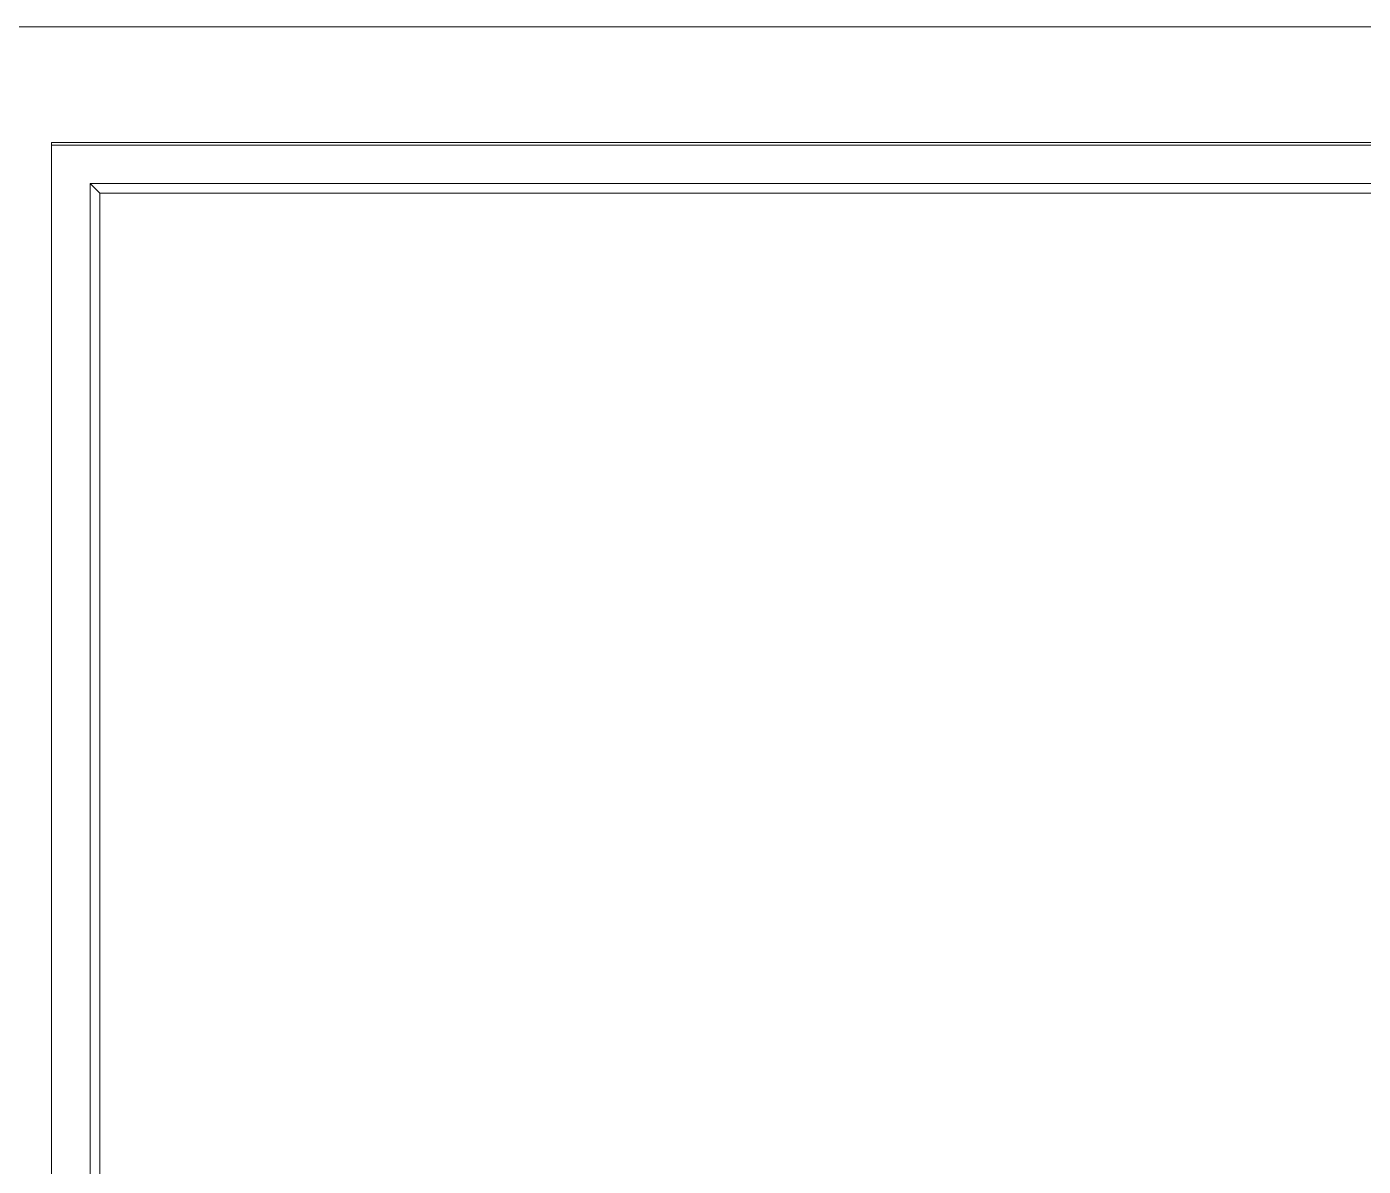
# Model space of a CAD drawing. Header units: inches. Extents: x 94 to 2128, y -110 to 279.
# Drawn here: x 1257.28 to 1274.57, y 5 to 19.75 of the extents above; entities that cross this region are included whole.
import ezdxf

# ---------------------------------------------------------------- set-up
doc = ezdxf.new("R2010")
doc.units = ezdxf.units.IN
doc.header["$MEASUREMENT"] = 0
doc.layers.add('I-FURN', color=30, linetype='Continuous', lineweight=9)

# ---------------------------------------------------------------- blocks, each defined once
blk = doc.blocks.new('Television-Plasma - 42_-440412-Section - North_South - Looking East - Kitchen _ Stair _ Garage')
at = {"layer": 'I-FURN'}
for p, q in [((-404.91, 19.75), (-354.41, 19.75)), ((-403.41, 18.219), (-403.41, 18.25)), ((-403.41, 18.25), (-355.91, 18.25)), ((-403.41, 18.219), (-355.91, 18.219)), ((-403.41, 1.712), (-403.41, 18.219)), ((-356.41, 17.719), (-402.91, 17.719)), ((-402.91, 17.719), (-402.785, 17.594)), ((-402.91, 17.719), (-402.91, -6.25)), ((-402.785, 17.594), (-356.535, 17.594)), ((-402.785, -6.125), (-402.785, 17.594))]:
    blk.add_line(p, q, dxfattribs=at)

msp = doc.modelspace()

# ---------------------------------------------------------------- block references
at = {"layer": 'I-FURN'}
msp.add_blockref('Television-Plasma - 42_-440412-Section - North_South - Looking East - Kitchen _ Stair _ Garage', (1661.01157, 0), dxfattribs=at)

doc.saveas('drawing.dxf')
